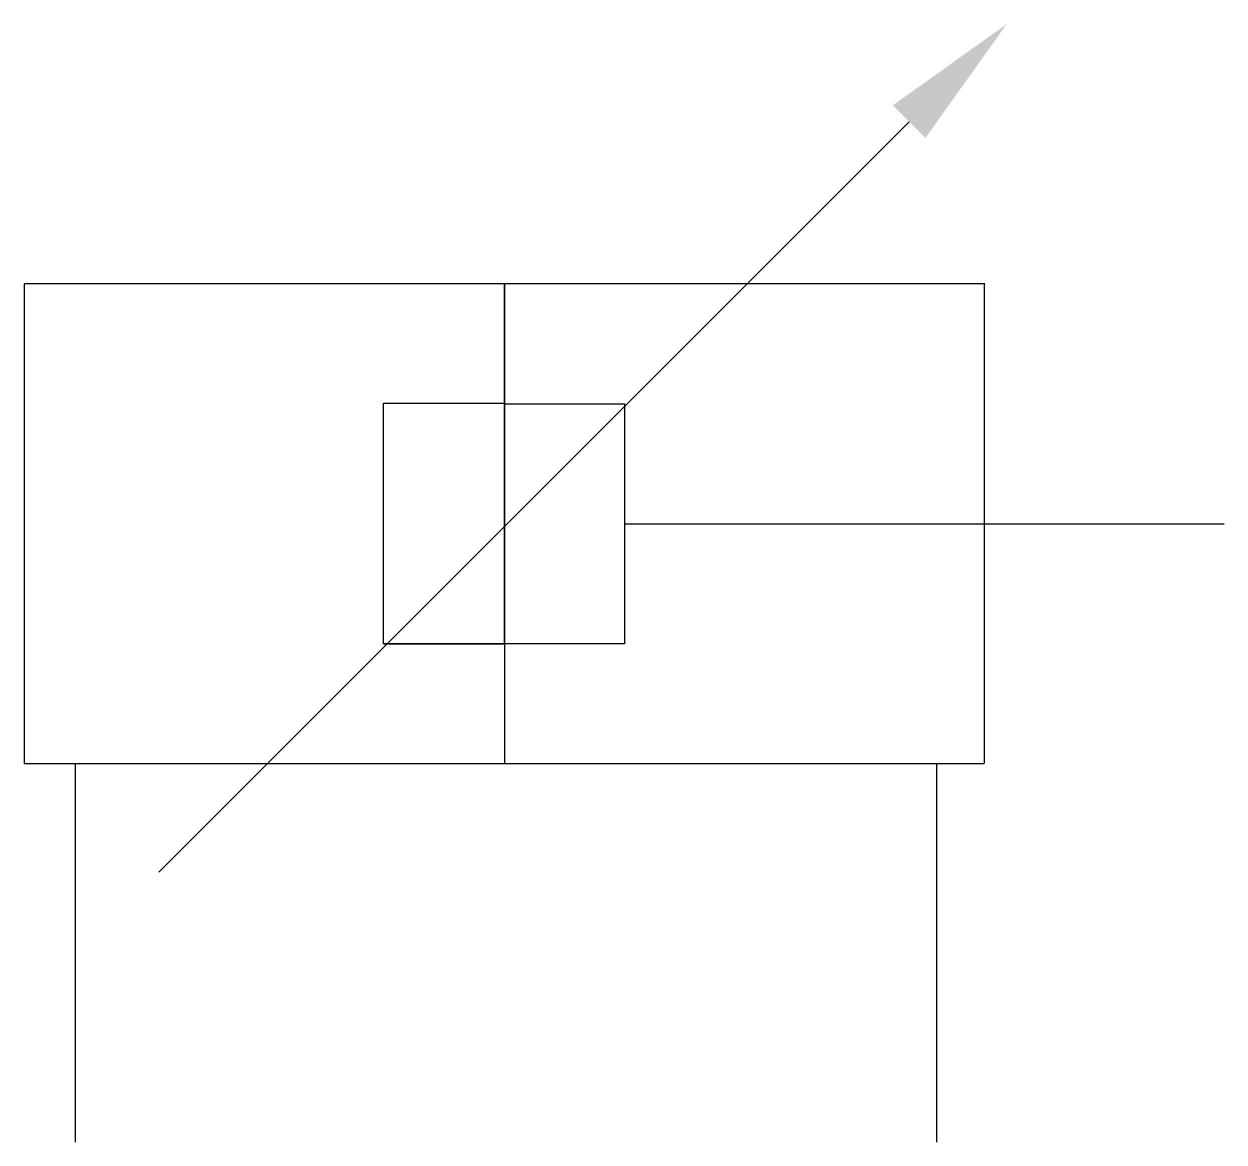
# Model space of a CAD drawing. Extents: x 135.2 to 160.2, y 752 to 775.3.
import ezdxf

# ---------------------------------------------------------------- set-up
doc = ezdxf.new("R2010")
doc.units = 0
doc.header["$LTSCALE"] = 5
doc.header["$MEASUREMENT"] = 0
doc.layers.add('11', color=1, linetype='CONTINUOUS')
doc.layers.add('12', color=2, linetype='CONTINUOUS')

# ---------------------------------------------------------------- blocks, each defined once
blk = doc.blocks.new('5222', base_point=(323.297, 243.627))
at = {"layer": '11'}
blk.add_line((339.171, 259.287), (323.53, 243.646), dxfattribs=at)
at = {"layer": '12'}
blk.add_solid([(338.832, 259.627), (339.511, 258.948), (341.208, 261.324)], dxfattribs=at)

msp = doc.modelspace()

# ---------------------------------------------------------------- linework, layer by layer
at = {"layer": '11'}
for p, q in [((155.195, 769.902), (135.195, 769.902)), ((135.195, 769.902), (135.195, 759.902)), ((145.209, 769.902), (145.209, 759.907)), ((145.212, 762.402), (145.212, 769.902)), ((145.212, 769.902), (145.212, 767.402)), ((155.215, 769.917), (155.215, 759.907)), ((142.69, 767.419), (145.231, 767.419)), ((142.69, 762.402), (142.69, 767.419)), ((145.212, 767.402), (147.712, 767.402)), ((147.712, 767.402), (147.712, 762.402)), ((147.712, 764.902), (160.212, 764.902)), ((142.69, 762.402), (145.212, 762.402)), ((147.712, 762.402), (142.69, 762.402)), ((135.195, 759.902), (155.195, 759.902)), ((136.265, 759.907), (136.265, 752.015)), ((154.215, 759.907), (154.215, 752.015))]:
    msp.add_line(p, q, dxfattribs=at)

# ---------------------------------------------------------------- block references
msp.add_blockref('5222', (137.772, 757.624), dxfattribs=at)

doc.saveas('drawing.dxf')
